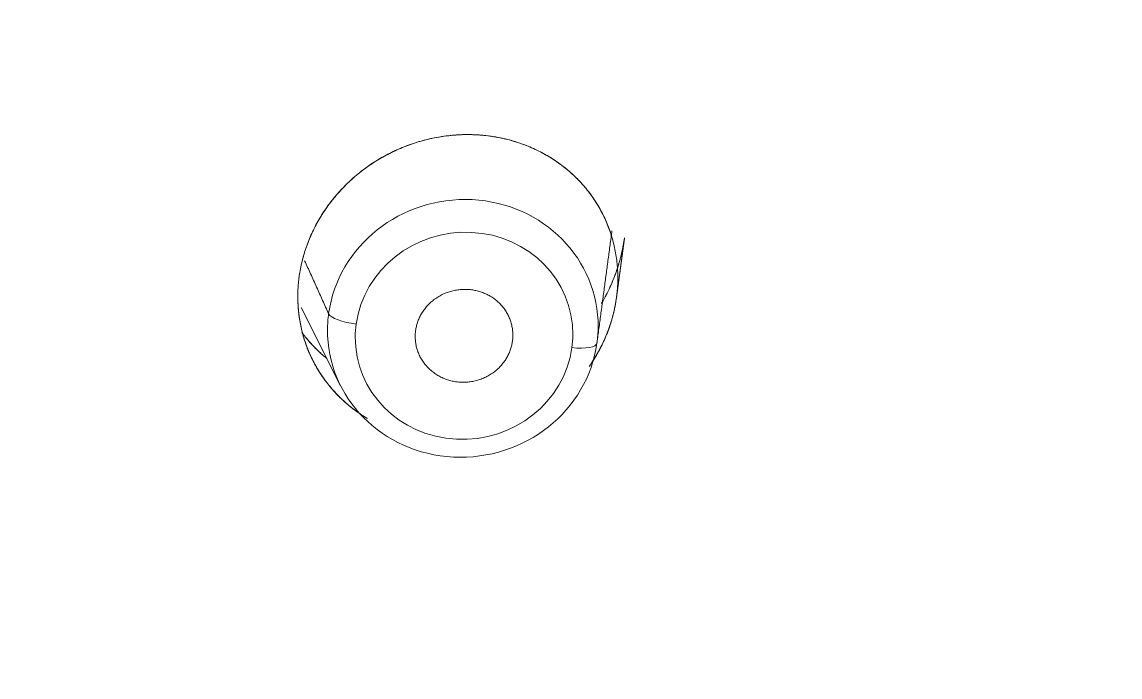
# Model space of a CAD drawing. Extents: x 6453 to 7582, y 0 to 827.
# Drawn here: x 6995.35 to 7007.71, y 484.85 to 492.23 of the extents above; entities that cross this region are included whole.
import ezdxf

# ---------------------------------------------------------------- set-up
doc = ezdxf.new("R2010")
doc.units = 0
doc.header["$LTSCALE"] = 30
doc.header["$MEASUREMENT"] = 0
doc.linetypes.add('HIDDEN2', pattern=[4.7625, 3.175, -1.5875])
doc.layers.add('1', color=7, linetype='CONTINUOUS')
doc.layers.add('2', color=1, linetype='HIDDEN2')

msp = doc.modelspace()

# ---------------------------------------------------------------- linework, layer by layer
at = {"layer": '1', "color": 7, "linetype": 'Continuous', "lineweight": 18}
for p, q in [((7002.038, 489.116), (7002.128, 489.787)), ((7002.038, 489.116), (7002.128, 489.787)), ((7002.039, 489.124), (7002.129, 489.795)), ((7002.039, 489.124), (7002.129, 489.795)), ((6998.489, 489.008), (6998.934, 488.126)), ((6998.622, 488.412), (6998.629, 488.397))]:
    msp.add_line(p, q, dxfattribs=at)
for centre, major_axis, ratio, start_param, end_param in [((6959.952, 496.519), (-59.628, 0), 0.953717, 1.612136, 3.141593), ((6959.952, 496.519), (-59.628, 0), 0.953717, 1.612136, 3.132683), ((7000.309, 488.774), (1.504, 0.254), 0.950356, 6.11552, 9.134337), ((7000.309, 488.774), (-1.504, -0.254), 0.950356, 6.11552, 9.134337)]:
    msp.add_ellipse(centre, major_axis=major_axis, ratio=ratio, start_param=start_param, end_param=end_param, dxfattribs=at)
at = {"layer": '1', "color": 7, "linetype": 'Continuous', "lineweight": 13}
for centre, major_axis, ratio, start_param, end_param in [((7000.323, 488.69), (1.209, 0.205), 0.950356, 6.11552, 9.134337), ((7000.309, 488.774), (-1.504, -0.254), 0.950356, 5.992745, 6.11552), ((6999.093, 488.915), (-0.297, 0.041), 0.298133, 0.185675, 1.664288), ((7000.323, 488.69), (1.209, 0.205), 0.950356, 2.851152, 2.973927), ((7000.309, 488.774), (1.504, 0.254), 0.950356, 5.992745, 6.11552), ((7000.323, 488.69), (1.209, 0.205), 0.950356, 2.973927, 5.992745), ((7000.323, 488.69), (1.209, 0.205), 0.950356, 5.992745, 6.11552), ((7001.522, 488.649), (-0.297, 0.041), 0.298133, 1.664288, 3.142901)]:
    msp.add_ellipse(centre, major_axis=major_axis, ratio=ratio, start_param=start_param, end_param=end_param, dxfattribs=at)
at = {"layer": '1', "color": 7, "linetype": 'Continuous', "lineweight": 18}
for points, knots in [([(6962.419, 439.668), (6962.999, 439.691), (6964.676, 439.78), (6967.443, 440.04), (6970.703, 440.52), (6973.93, 441.172), (6977.115, 441.992), (6980.248, 442.979), (6983.318, 444.129), (6986.318, 445.439), (6989.237, 446.905), (6992.067, 448.523), (6994.799, 450.287), (6997.425, 452.192), (6999.937, 454.232), (7002.327, 456.402), (7004.588, 458.694), (7006.713, 461.101), (7008.695, 463.617), (7010.529, 466.233), (7012.208, 468.942), (7013.729, 471.735), (7015.085, 474.604), (7016.274, 477.54), (7017.291, 480.534), (7018.133, 483.576), (7018.799, 486.659), (7019.284, 489.772), (7019.59, 492.905), (7019.713, 496.05), (7019.655, 499.196), (7019.414, 502.335), (7018.993, 505.456), (7018.391, 508.55), (7017.612, 511.608), (7016.657, 514.62), (7015.53, 517.578), (7014.233, 520.471), (7012.77, 523.292), (7011.147, 526.031), (7009.368, 528.681), (7007.439, 531.234), (7005.364, 533.681), (7003.152, 536.015), (7000.807, 538.229), (6998.339, 540.316), (6995.753, 542.27), (6993.058, 544.085), (6990.263, 545.755), (6987.375, 547.276), (6984.403, 548.643), (6981.357, 549.85), (6978.245, 550.896), (6975.078, 551.776), (6971.865, 552.489), (6968.616, 553.031), (6965.34, 553.401), (6962.047, 553.598), (6958.749, 553.622), (6955.453, 553.471), (6952.172, 553.148), (6948.914, 552.652), (6945.69, 551.986), (6942.51, 551.151), (6939.382, 550.149), (6936.317, 548.985), (6933.324, 547.661), (6930.413, 546.181), (6927.591, 544.551), (6924.868, 542.774), (6922.252, 540.857), (6919.75, 538.805), (6917.371, 536.624), (6915.122, 534.322), (6913.01, 531.904), (6911.04, 529.379), (6909.22, 526.755), (6907.554, 524.038), (6906.048, 521.238), (6904.706, 518.363), (6903.532, 515.422), (6902.531, 512.423), (6901.704, 509.377), (6901.055, 506.291), (6900.585, 503.176), (6900.295, 500.041), (6900.188, 496.896), (6900.263, 493.75), (6900.519, 490.612), (6900.956, 487.493), (6901.573, 484.402), (6902.368, 481.348), (6903.339, 478.34), (6904.481, 475.388), (6905.793, 472.5), (6907.27, 469.686), (6908.907, 466.954), (6910.699, 464.313), (6912.642, 461.769), (6914.729, 459.332), (6916.953, 457.008), (6919.309, 454.805), (6921.788, 452.73), (6924.384, 450.788), (6927.088, 448.985), (6929.892, 447.328), (6932.788, 445.82), (6935.766, 444.468), (6938.818, 443.274), (6941.935, 442.243), (6945.107, 441.377), (6948.323, 440.68), (6951.575, 440.153), (6954.634, 439.822), (6956.606, 439.702), (6957.484, 439.668)], [0, 0, 0, 0, 0.004702, 0.013606, 0.022511, 0.031416, 0.040321, 0.049226, 0.058131, 0.067035, 0.07594, 0.084844, 0.093748, 0.102652, 0.111556, 0.120459, 0.129362, 0.138265, 0.147168, 0.15607, 0.164972, 0.173874, 0.182775, 0.191676, 0.200577, 0.209478, 0.218378, 0.227279, 0.236179, 0.245079, 0.253978, 0.262878, 0.271778, 0.280678, 0.289578, 0.298478, 0.307379, 0.316279, 0.32518, 0.334081, 0.342982, 0.351884, 0.360785, 0.369687, 0.37859, 0.387493, 0.396396, 0.405299, 0.414202, 0.423106, 0.43201, 0.440914, 0.449818, 0.458723, 0.467628, 0.476532, 0.485437, 0.494342, 0.503247, 0.512152, 0.521057, 0.529962, 0.538867, 0.547772, 0.556677, 0.565582, 0.574486, 0.583391, 0.592295, 0.601199, 0.610103, 0.619007, 0.62791, 0.636813, 0.645716, 0.654619, 0.663521, 0.672423, 0.681325, 0.690226, 0.699127, 0.708028, 0.716929, 0.725829, 0.734729, 0.743629, 0.752529, 0.761429, 0.770329, 0.779229, 0.788129, 0.797029, 0.805929, 0.814829, 0.82373, 0.832631, 0.841532, 0.850433, 0.859334, 0.868236, 0.877138, 0.886041, 0.894944, 0.903847, 0.91275, 0.921653, 0.930557, 0.939461, 0.948365, 0.95727, 0.966174, 0.975079, 0.983983, 0.992888, 1, 1, 1, 1]), ([(6995.778, 451.033), (6996.33, 451.416), (6997.748, 452.443), (6999.935, 454.234), (7002.327, 456.401), (7004.588, 458.694), (7006.713, 461.101), (7008.695, 463.617), (7010.529, 466.233), (7012.208, 468.942), (7013.729, 471.735), (7015.085, 474.604), (7016.274, 477.54), (7017.291, 480.534), (7018.133, 483.576), (7018.799, 486.659), (7019.284, 489.772), (7019.59, 492.905), (7019.713, 496.05), (7019.655, 499.196), (7019.414, 502.335), (7018.993, 505.456), (7018.391, 508.55), (7017.612, 511.608), (7016.657, 514.62), (7015.53, 517.578), (7014.233, 520.471), (7012.77, 523.292), (7011.147, 526.031), (7009.368, 528.681), (7007.439, 531.234), (7005.364, 533.681), (7003.152, 536.015), (7000.807, 538.229), (6998.339, 540.316), (6995.753, 542.27), (6993.058, 544.085), (6990.263, 545.755), (6987.375, 547.276), (6984.403, 548.643), (6981.357, 549.85), (6978.245, 550.896), (6975.078, 551.776), (6971.865, 552.489), (6968.616, 553.031), (6965.34, 553.401), (6962.047, 553.598), (6958.749, 553.622), (6955.453, 553.471), (6952.172, 553.148), (6948.914, 552.652), (6945.69, 551.986), (6942.51, 551.151), (6939.382, 550.149), (6936.317, 548.985), (6933.324, 547.661), (6930.413, 546.181), (6927.591, 544.551), (6924.868, 542.774), (6922.252, 540.857), (6919.75, 538.805), (6917.371, 536.624), (6915.122, 534.322), (6913.01, 531.904), (6911.04, 529.379), (6909.22, 526.755), (6907.554, 524.038), (6906.048, 521.238), (6904.706, 518.363), (6903.532, 515.422), (6902.531, 512.423), (6901.704, 509.377), (6901.055, 506.291), (6900.585, 503.176), (6900.295, 500.041), (6900.188, 496.896), (6900.263, 493.75), (6900.519, 490.612), (6900.956, 487.493), (6901.573, 484.402), (6902.368, 481.348), (6903.339, 478.34), (6904.481, 475.388), (6905.793, 472.5), (6907.27, 469.686), (6908.907, 466.954), (6910.699, 464.313), (6912.642, 461.769), (6914.729, 459.332), (6916.954, 457.009), (6919.307, 454.804), (6921.793, 452.736), (6923.685, 451.284), (6924.774, 450.56), (6924.962, 450.437)], [0, 0, 0, 0, 0.006833, 0.017845, 0.028856, 0.039868, 0.050878, 0.061889, 0.072899, 0.083908, 0.094918, 0.105926, 0.116935, 0.127943, 0.138951, 0.149959, 0.160966, 0.171973, 0.18298, 0.193987, 0.204994, 0.216001, 0.227008, 0.238016, 0.249023, 0.26003, 0.271038, 0.282046, 0.293055, 0.304063, 0.315072, 0.326082, 0.337091, 0.348102, 0.359112, 0.370123, 0.381134, 0.392146, 0.403157, 0.414169, 0.425182, 0.436194, 0.447207, 0.45822, 0.469233, 0.480246, 0.491259, 0.502272, 0.513286, 0.524299, 0.535313, 0.546326, 0.557339, 0.568352, 0.579365, 0.590378, 0.601391, 0.612403, 0.623416, 0.634428, 0.645439, 0.656451, 0.667462, 0.678472, 0.689483, 0.700493, 0.711502, 0.722512, 0.73352, 0.744529, 0.755537, 0.766545, 0.777553, 0.78856, 0.799567, 0.810574, 0.821581, 0.832588, 0.843595, 0.854602, 0.865609, 0.876617, 0.887624, 0.898632, 0.90964, 0.920649, 0.931657, 0.942666, 0.953676, 0.964686, 0.975696, 0.986706, 0.997717, 1, 1, 1, 1]), ([(6998.467, 489.358), (6998.468, 489.365), (6998.47, 489.379), (6998.474, 489.399), (6998.477, 489.42), (6998.481, 489.441), (6998.485, 489.461), (6998.489, 489.482), (6998.494, 489.502), (6998.498, 489.522), (6998.503, 489.543), (6998.509, 489.563), (6998.514, 489.583), (6998.52, 489.604), (6998.526, 489.624), (6998.532, 489.644), (6998.539, 489.664), (6998.553, 489.705), (6998.575, 489.765), (6998.609, 489.843), (6998.646, 489.92), (6998.702, 490.021), (6998.78, 490.144), (6998.889, 490.282), (6999.011, 490.411), (6999.145, 490.529), (6999.291, 490.635), (6999.445, 490.727), (6999.607, 490.804), (6999.775, 490.867), (6999.948, 490.914), (7000.124, 490.944), (7000.302, 490.959), (7000.481, 490.956), (7000.659, 490.936), (7000.834, 490.899), (7001.003, 490.845), (7001.165, 490.774), (7001.317, 490.688), (7001.457, 490.588), (7001.585, 490.475), (7001.699, 490.35), (7001.799, 490.215), (7001.882, 490.071), (7001.95, 489.92), (7001.992, 489.79), (7002.018, 489.684), (7002.034, 489.603), (7002.045, 489.522), (7002.05, 489.455), (7002.053, 489.4), (7002.054, 489.36), (7002.054, 489.319), (7002.053, 489.279), (7002.051, 489.238), (7002.048, 489.197), (7002.043, 489.157), (7002.04, 489.13), (7002.038, 489.116)], [0, 0, 0, 0, 0.003815, 0.007628, 0.011438, 0.015246, 0.019053, 0.02286, 0.026668, 0.030476, 0.034285, 0.038097, 0.041912, 0.04573, 0.049552, 0.053379, 0.057211, 0.06105, 0.076418, 0.091742, 0.107063, 0.122423, 0.153326, 0.18423, 0.215361, 0.246719, 0.278135, 0.309458, 0.340656, 0.372039, 0.40335, 0.434757, 0.466377, 0.498103, 0.530159, 0.562499, 0.594842, 0.627175, 0.659254, 0.691436, 0.723124, 0.754909, 0.786252, 0.817546, 0.848431, 0.879348, 0.894569, 0.90976, 0.924951, 0.940177, 0.947675, 0.95516, 0.962635, 0.970105, 0.977572, 0.985041, 0.992516, 1, 1, 1, 1]), ([(6998.467, 489.358), (6998.468, 489.365), (6998.47, 489.379), (6998.474, 489.399), (6998.477, 489.42), (6998.481, 489.441), (6998.485, 489.461), (6998.489, 489.482), (6998.494, 489.502), (6998.498, 489.522), (6998.503, 489.543), (6998.509, 489.563), (6998.514, 489.583), (6998.52, 489.604), (6998.526, 489.624), (6998.532, 489.644), (6998.539, 489.664), (6998.553, 489.705), (6998.575, 489.765), (6998.609, 489.843), (6998.646, 489.92), (6998.702, 490.021), (6998.78, 490.144), (6998.889, 490.282), (6999.011, 490.411), (6999.145, 490.529), (6999.291, 490.635), (6999.445, 490.727), (6999.607, 490.804), (6999.775, 490.867), (6999.948, 490.914), (7000.124, 490.944), (7000.302, 490.959), (7000.481, 490.956), (7000.659, 490.936), (7000.834, 490.899), (7001.003, 490.845), (7001.165, 490.774), (7001.317, 490.688), (7001.457, 490.588), (7001.585, 490.475), (7001.699, 490.35), (7001.799, 490.215), (7001.882, 490.071), (7001.95, 489.92), (7001.992, 489.79), (7002.018, 489.684), (7002.034, 489.603), (7002.045, 489.522), (7002.05, 489.455), (7002.053, 489.4), (7002.054, 489.36), (7002.054, 489.319), (7002.053, 489.279), (7002.051, 489.238), (7002.048, 489.197), (7002.043, 489.157), (7002.04, 489.13), (7002.038, 489.116)], [0, 0, 0, 0, 0.003815, 0.007628, 0.011438, 0.015246, 0.019053, 0.02286, 0.026668, 0.030476, 0.034285, 0.038097, 0.041912, 0.04573, 0.049552, 0.053379, 0.057211, 0.06105, 0.076418, 0.091742, 0.107063, 0.122423, 0.153326, 0.18423, 0.215361, 0.246719, 0.278135, 0.309458, 0.340656, 0.372039, 0.40335, 0.434757, 0.466377, 0.498103, 0.530159, 0.562499, 0.594842, 0.627175, 0.659254, 0.691436, 0.723124, 0.754909, 0.786252, 0.817546, 0.848431, 0.879348, 0.894569, 0.90976, 0.924951, 0.940177, 0.947675, 0.95516, 0.962635, 0.970105, 0.977572, 0.985041, 0.992516, 1, 1, 1, 1]), ([(7002.038, 489.116), (7002.039, 489.123), (7002.041, 489.136), (7002.043, 489.156), (7002.045, 489.177), (7002.047, 489.197), (7002.049, 489.217), (7002.05, 489.237), (7002.052, 489.257), (7002.053, 489.278), (7002.053, 489.298), (7002.054, 489.318), (7002.054, 489.338), (7002.054, 489.359), (7002.053, 489.379), (7002.053, 489.4), (7002.052, 489.42), (7002.05, 489.461), (7002.045, 489.522), (7002.034, 489.603), (7002.018, 489.684), (7001.993, 489.788), (7001.952, 489.915), (7001.885, 490.065), (7001.801, 490.211), (7001.705, 490.343), (7001.598, 490.462), (7001.476, 490.573), (7001.331, 490.68), (7001.186, 490.763), (7001.054, 490.823), (7000.943, 490.864), (7000.844, 490.894), (7000.75, 490.917), (7000.652, 490.935), (7000.559, 490.947), (7000.486, 490.953), (7000.441, 490.955), (7000.386, 490.957), (7000.317, 490.957), (7000.224, 490.952), (7000.087, 490.939), (6999.934, 490.911), (6999.757, 490.861), (6999.593, 490.799), (6999.426, 490.717), (6999.277, 490.626), (6999.139, 490.524), (6999.007, 490.408), (6998.884, 490.277), (6998.777, 490.14), (6998.7, 490.019), (6998.646, 489.92), (6998.608, 489.842), (6998.574, 489.763), (6998.549, 489.696), (6998.532, 489.642), (6998.519, 489.602), (6998.508, 489.561), (6998.498, 489.521), (6998.489, 489.48), (6998.481, 489.439), (6998.473, 489.399), (6998.469, 489.372), (6998.467, 489.358)], [0, 0, 0, 0, 0.003691, 0.007388, 0.011092, 0.014801, 0.018515, 0.022236, 0.025963, 0.029695, 0.033434, 0.037178, 0.040929, 0.044685, 0.048447, 0.052216, 0.05599, 0.05977, 0.074996, 0.090218, 0.105435, 0.120647, 0.150231, 0.180798, 0.21268, 0.24508, 0.272525, 0.302675, 0.337336, 0.372805, 0.395353, 0.416916, 0.437495, 0.451713, 0.469413, 0.491779, 0.501911, 0.508771, 0.51592, 0.531121, 0.546015, 0.56527, 0.603876, 0.62798, 0.662029, 0.695483, 0.725374, 0.753294, 0.785457, 0.817251, 0.847828, 0.877584, 0.893012, 0.908451, 0.923903, 0.939367, 0.947031, 0.954671, 0.962286, 0.969876, 0.977443, 0.984986, 0.992505, 1, 1, 1, 1]), ([(7002.038, 489.116), (7002.039, 489.123), (7002.041, 489.136), (7002.043, 489.156), (7002.045, 489.177), (7002.047, 489.197), (7002.049, 489.217), (7002.05, 489.237), (7002.052, 489.257), (7002.053, 489.278), (7002.053, 489.298), (7002.054, 489.318), (7002.054, 489.338), (7002.054, 489.359), (7002.053, 489.379), (7002.053, 489.4), (7002.052, 489.42), (7002.05, 489.461), (7002.045, 489.522), (7002.034, 489.603), (7002.018, 489.684), (7001.993, 489.788), (7001.952, 489.915), (7001.885, 490.065), (7001.801, 490.211), (7001.705, 490.343), (7001.598, 490.462), (7001.476, 490.573), (7001.331, 490.68), (7001.186, 490.763), (7001.054, 490.823), (7000.943, 490.864), (7000.844, 490.894), (7000.75, 490.917), (7000.652, 490.935), (7000.559, 490.947), (7000.486, 490.953), (7000.441, 490.955), (7000.386, 490.957), (7000.281, 490.957), (7000.115, 490.944), (6999.934, 490.911), (6999.757, 490.861), (6999.593, 490.799), (6999.426, 490.717), (6999.277, 490.626), (6999.139, 490.524), (6999.007, 490.408), (6998.884, 490.277), (6998.777, 490.14), (6998.7, 490.019), (6998.646, 489.92), (6998.608, 489.842), (6998.574, 489.763), (6998.549, 489.696), (6998.532, 489.642), (6998.519, 489.602), (6998.508, 489.561), (6998.498, 489.521), (6998.489, 489.48), (6998.481, 489.439), (6998.473, 489.399), (6998.469, 489.372), (6998.467, 489.358)], [0, 0, 0, 0, 0.003691, 0.007389, 0.011092, 0.014801, 0.018516, 0.022236, 0.025963, 0.029696, 0.033434, 0.037179, 0.040929, 0.044686, 0.048448, 0.052216, 0.05599, 0.05977, 0.074997, 0.090219, 0.105436, 0.120648, 0.150233, 0.1808, 0.212682, 0.245083, 0.272528, 0.302679, 0.33734, 0.372809, 0.395358, 0.41692, 0.4375, 0.451718, 0.469419, 0.491785, 0.501917, 0.508777, 0.515926, 0.531127, 0.565265, 0.603871, 0.627975, 0.662025, 0.69548, 0.725371, 0.753291, 0.785454, 0.817249, 0.847827, 0.877582, 0.893011, 0.90845, 0.923902, 0.939367, 0.94703, 0.95467, 0.962285, 0.969876, 0.977443, 0.984986, 0.992505, 1, 1, 1, 1]), ([(7001.869, 489.054), (7001.871, 489.057), (7001.89, 489.089), (7001.923, 489.149), (7001.966, 489.236), (7002.004, 489.324), (7002.032, 489.398), (7002.051, 489.456), (7002.064, 489.497), (7002.076, 489.538), (7002.087, 489.579), (7002.097, 489.62), (7002.106, 489.662), (7002.114, 489.703), (7002.122, 489.745), (7002.126, 489.773), (7002.128, 489.787)], [0, 0, 0, 0, 0.014725, 0.137663, 0.260428, 0.383285, 0.506497, 0.561591, 0.616567, 0.671446, 0.726252, 0.781008, 0.835738, 0.890464, 0.94521, 1, 1, 1, 1]), ([(7001.869, 489.054), (7001.871, 489.057), (7001.89, 489.089), (7001.923, 489.149), (7001.966, 489.236), (7002.004, 489.324), (7002.032, 489.398), (7002.051, 489.456), (7002.064, 489.497), (7002.076, 489.538), (7002.087, 489.579), (7002.097, 489.62), (7002.106, 489.662), (7002.114, 489.703), (7002.122, 489.745), (7002.126, 489.773), (7002.128, 489.787)], [0, 0, 0, 0, 0.014725, 0.137663, 0.260428, 0.383285, 0.506497, 0.561591, 0.616567, 0.671446, 0.726252, 0.781008, 0.835738, 0.890464, 0.94521, 1, 1, 1, 1]), ([(7002.128, 489.787), (7002.127, 489.779), (7002.125, 489.765), (7002.121, 489.743), (7002.118, 489.722), (7002.114, 489.7), (7002.11, 489.679), (7002.105, 489.657), (7002.101, 489.635), (7002.096, 489.614), (7002.09, 489.592), (7002.085, 489.57), (7002.079, 489.549), (7002.073, 489.527), (7002.067, 489.506), (7002.06, 489.484), (7002.054, 489.463), (7002.047, 489.441), (7002.031, 489.396), (7002.006, 489.328), (7001.967, 489.238), (7001.923, 489.15), (7001.891, 489.091), (7001.873, 489.06), (7001.872, 489.059)], [0, 0, 0, 0, 0.028446, 0.056942, 0.085488, 0.114084, 0.142731, 0.171428, 0.200176, 0.228974, 0.257822, 0.286721, 0.315671, 0.344671, 0.373721, 0.402822, 0.431974, 0.461176, 0.490429, 0.615733, 0.741096, 0.866519, 0.992005, 1, 1, 1, 1]), ([(7002.128, 489.787), (7002.127, 489.779), (7002.125, 489.765), (7002.121, 489.743), (7002.118, 489.722), (7002.114, 489.7), (7002.11, 489.679), (7002.105, 489.657), (7002.101, 489.635), (7002.096, 489.614), (7002.09, 489.592), (7002.085, 489.57), (7002.079, 489.549), (7002.073, 489.527), (7002.067, 489.506), (7002.06, 489.484), (7002.054, 489.463), (7002.047, 489.441), (7002.031, 489.396), (7002.006, 489.328), (7001.967, 489.238), (7001.923, 489.15), (7001.891, 489.091), (7001.873, 489.06), (7001.872, 489.059)], [0, 0, 0, 0, 0.028446, 0.056942, 0.085489, 0.114085, 0.142732, 0.17143, 0.200178, 0.228976, 0.257824, 0.286724, 0.315673, 0.344673, 0.373724, 0.402825, 0.431977, 0.46118, 0.490433, 0.615738, 0.741102, 0.866526, 0.992013, 1, 1, 1, 1]), ([(6999.094, 487.853), (6999.072, 487.869), (6999.009, 487.919), (6998.909, 488.01), (6998.8, 488.132), (6998.704, 488.263), (6998.623, 488.404), (6998.556, 488.551), (6998.514, 488.68), (6998.488, 488.785), (6998.473, 488.866), (6998.462, 488.946), (6998.456, 489.013), (6998.453, 489.065), (6998.452, 489.102), (6998.452, 489.138), (6998.452, 489.175), (6998.454, 489.212), (6998.456, 489.248), (6998.459, 489.285), (6998.463, 489.321), (6998.466, 489.346), (6998.467, 489.358)], [0, 0, 0, 0, 0.046796, 0.14166, 0.236806, 0.333279, 0.428443, 0.523242, 0.618633, 0.666272, 0.713827, 0.76142, 0.809174, 0.83048, 0.851735, 0.872949, 0.894134, 0.915299, 0.936458, 0.95762, 0.978797, 1, 1, 1, 1]), ([(6998.467, 489.358), (6998.467, 489.351), (6998.465, 489.338), (6998.462, 489.318), (6998.46, 489.298), (6998.458, 489.277), (6998.457, 489.257), (6998.455, 489.237), (6998.454, 489.216), (6998.453, 489.196), (6998.452, 489.175), (6998.452, 489.155), (6998.452, 489.134), (6998.452, 489.114), (6998.452, 489.093), (6998.453, 489.073), (6998.454, 489.052), (6998.456, 489.011), (6998.461, 488.949), (6998.473, 488.867), (6998.488, 488.786), (6998.514, 488.682), (6998.555, 488.556), (6998.62, 488.409), (6998.702, 488.266), (6998.796, 488.137), (6998.899, 488.02), (6999.014, 487.913), (6999.128, 487.826), (6999.205, 487.777), (6999.234, 487.76)], [0, 0, 0, 0, 0.010627, 0.02127, 0.031931, 0.042609, 0.053304, 0.064016, 0.074745, 0.085492, 0.096256, 0.107037, 0.117836, 0.128652, 0.139486, 0.150338, 0.161206, 0.172093, 0.215962, 0.259808, 0.303633, 0.34744, 0.430781, 0.516409, 0.605309, 0.695287, 0.772611, 0.855107, 0.946632, 1, 1, 1, 1]), ([(6998.467, 489.358), (6998.467, 489.351), (6998.465, 489.338), (6998.462, 489.318), (6998.46, 489.298), (6998.458, 489.278), (6998.457, 489.258), (6998.455, 489.238), (6998.454, 489.217), (6998.453, 489.197), (6998.452, 489.177), (6998.452, 489.156), (6998.452, 489.116), (6998.453, 489.057), (6998.458, 488.978), (6998.468, 488.9), (6998.485, 488.798), (6998.515, 488.674), (6998.563, 488.539), (6998.618, 488.416), (6998.689, 488.287), (6998.781, 488.154), (6998.894, 488.025), (6999.011, 487.916), (6999.125, 487.828), (6999.203, 487.778), (6999.237, 487.758)], [0, 0, 0, 0, 0.010512, 0.021044, 0.031594, 0.042165, 0.052755, 0.063364, 0.073993, 0.084641, 0.095309, 0.105997, 0.116705, 0.158318, 0.200002, 0.241761, 0.283597, 0.364232, 0.446145, 0.512176, 0.579243, 0.682543, 0.772219, 0.85302, 0.93719, 1, 1, 1, 1]), ([(6999.094, 487.853), (6999.072, 487.869), (6999.009, 487.919), (6998.909, 488.01), (6998.8, 488.132), (6998.704, 488.263), (6998.623, 488.404), (6998.556, 488.551), (6998.514, 488.68), (6998.488, 488.785), (6998.473, 488.866), (6998.462, 488.946), (6998.456, 489.013), (6998.453, 489.065), (6998.452, 489.102), (6998.452, 489.138), (6998.452, 489.175), (6998.454, 489.212), (6998.456, 489.248), (6998.459, 489.285), (6998.463, 489.321), (6998.466, 489.346), (6998.467, 489.358)], [0, 0, 0, 0, 0.046796, 0.14166, 0.236806, 0.333279, 0.428443, 0.523242, 0.618633, 0.666272, 0.713827, 0.76142, 0.809174, 0.83048, 0.851735, 0.872949, 0.894134, 0.915299, 0.936458, 0.95762, 0.978797, 1, 1, 1, 1]), ([(7001.733, 488.345), (7001.761, 488.385), (7001.803, 488.452), (7001.855, 488.546), (7001.894, 488.625), (7001.929, 488.706), (7001.954, 488.772), (7001.971, 488.824), (7001.983, 488.861), (7001.993, 488.897), (7002.003, 488.934), (7002.012, 488.97), (7002.02, 489.007), (7002.027, 489.043), (7002.033, 489.08), (7002.036, 489.104), (7002.038, 489.116)], [0, 0, 0, 0, 0.172815, 0.277581, 0.382268, 0.486877, 0.591409, 0.637433, 0.6833, 0.72901, 0.774565, 0.819963, 0.865206, 0.910293, 0.955224, 1, 1, 1, 1]), ([(7001.733, 488.346), (7001.736, 488.349), (7001.769, 488.398), (7001.815, 488.472), (7001.867, 488.57), (7001.904, 488.646), (7001.936, 488.723), (7001.96, 488.788), (7001.977, 488.841), (7001.988, 488.88), (7001.999, 488.92), (7002.009, 488.959), (7002.018, 488.998), (7002.026, 489.038), (7002.032, 489.077), (7002.036, 489.103), (7002.038, 489.116)], [0, 0, 0, 0, 0.015299, 0.20829, 0.308612, 0.40882, 0.508914, 0.608895, 0.658427, 0.707776, 0.75694, 0.805919, 0.854715, 0.903327, 0.951755, 1, 1, 1, 1]), ([(7002.038, 489.116), (7002.037, 489.109), (7002.035, 489.096), (7002.032, 489.075), (7002.028, 489.054), (7002.025, 489.033), (7002.021, 489.013), (7002.016, 488.992), (7002.012, 488.971), (7002.007, 488.951), (7002.002, 488.93), (7001.996, 488.91), (7001.991, 488.889), (7001.985, 488.869), (7001.979, 488.848), (7001.972, 488.828), (7001.966, 488.807), (7001.952, 488.766), (7001.929, 488.705), (7001.894, 488.625), (7001.855, 488.546), (7001.804, 488.452), (7001.762, 488.386), (7001.734, 488.346)], [0, 0, 0, 0, 0.025589, 0.051171, 0.076747, 0.102322, 0.1279, 0.153483, 0.179075, 0.204679, 0.230299, 0.255938, 0.2816, 0.307288, 0.333005, 0.358754, 0.38454, 0.410365, 0.515086, 0.619555, 0.723999, 0.828649, 1, 1, 1, 1]), ([(7002.038, 489.116), (7002.037, 489.109), (7002.035, 489.096), (7002.032, 489.075), (7002.028, 489.054), (7002.025, 489.033), (7002.021, 489.013), (7002.016, 488.992), (7002.012, 488.971), (7002.007, 488.951), (7002.002, 488.93), (7001.996, 488.91), (7001.991, 488.889), (7001.985, 488.869), (7001.979, 488.848), (7001.972, 488.828), (7001.966, 488.807), (7001.952, 488.766), (7001.929, 488.705), (7001.894, 488.625), (7001.855, 488.546), (7001.804, 488.452), (7001.762, 488.386), (7001.734, 488.346)], [0, 0, 0, 0, 0.025589, 0.051171, 0.076747, 0.102322, 0.1279, 0.153483, 0.179075, 0.204679, 0.230299, 0.255938, 0.2816, 0.307288, 0.333005, 0.358754, 0.38454, 0.410365, 0.515086, 0.619555, 0.723999, 0.828649, 1, 1, 1, 1]), ([(6998.497, 488.727), (6998.51, 488.71), (6998.562, 488.644), (6998.636, 488.563), (6998.701, 488.502), (6998.72, 488.485)], [0, 0, 0, 0, 0.197531, 0.766455, 1, 1, 1, 1]), ([(6998.497, 488.727), (6998.51, 488.71), (6998.562, 488.644), (6998.636, 488.563), (6998.701, 488.502), (6998.72, 488.485)], [0, 0, 0, 0, 0.197531, 0.766455, 1, 1, 1, 1]), ([(6998.779, 488.434), (6998.733, 488.471), (6998.649, 488.548), (6998.558, 488.649), (6998.51, 488.709), (6998.497, 488.726)], [0, 0, 0, 0, 0.431916, 0.841592, 1, 1, 1, 1]), ([(6998.779, 488.434), (6998.733, 488.471), (6998.649, 488.548), (6998.558, 488.649), (6998.51, 488.709), (6998.497, 488.726)], [0, 0, 0, 0, 0.431897, 0.841482, 1, 1, 1, 1])]:
    msp.add_open_spline(points, degree=3, knots=knots, dxfattribs=at)
for points, weights in [([(6962.416, 439.699), (7019.58, 441.954), (7019.58, 496.519)], [0.983511683882, 0.715597051788, 1]), ([(6962.416, 439.699), (7019.072, 441.934), (7019.578, 496.013)], [0.983511683882, 0.717332143437, 0.996339416072])]:
    msp.add_rational_spline(points, weights, degree=2, dxfattribs=at)
msp.add_open_spline([(7001.82, 488.614), (7001.988, 489.872)], degree=1, dxfattribs=at)
at = {"layer": '1', "color": 7, "linetype": 'Continuous', "lineweight": 13}
msp.add_open_spline([(6998.529, 489.536), (6998.799, 488.939)], degree=1, dxfattribs=at)
at = {"layer": '1', "color": 7, "linetype": 'Continuous', "lineweight": 18}
for points in [[(7000.868, 488.63), (7000.939, 489.15), (7000.395, 489.21), (6999.85, 489.27), (6999.778, 488.75)], [(7000.868, 488.63), (7000.796, 488.11), (7000.251, 488.17), (6999.707, 488.23), (6999.778, 488.75)]]:
    msp.add_rational_spline(points, [1, 0.707106781187, 1, 0.707106781187, 1], degree=2, knots=[0, 0, 0, 0.5, 0.5, 1, 1, 1], dxfattribs=at)
at = {"layer": '2', "color": 7, "linetype": 'Continuous', "lineweight": 18}
for end_param in [4.712389, 4.289418]:
    msp.add_ellipse((6959.952, 496.914), major_axis=(-59.996, 0), ratio=0.953717, start_param=2.930106, end_param=end_param, dxfattribs=at)

doc.saveas('drawing.dxf')
